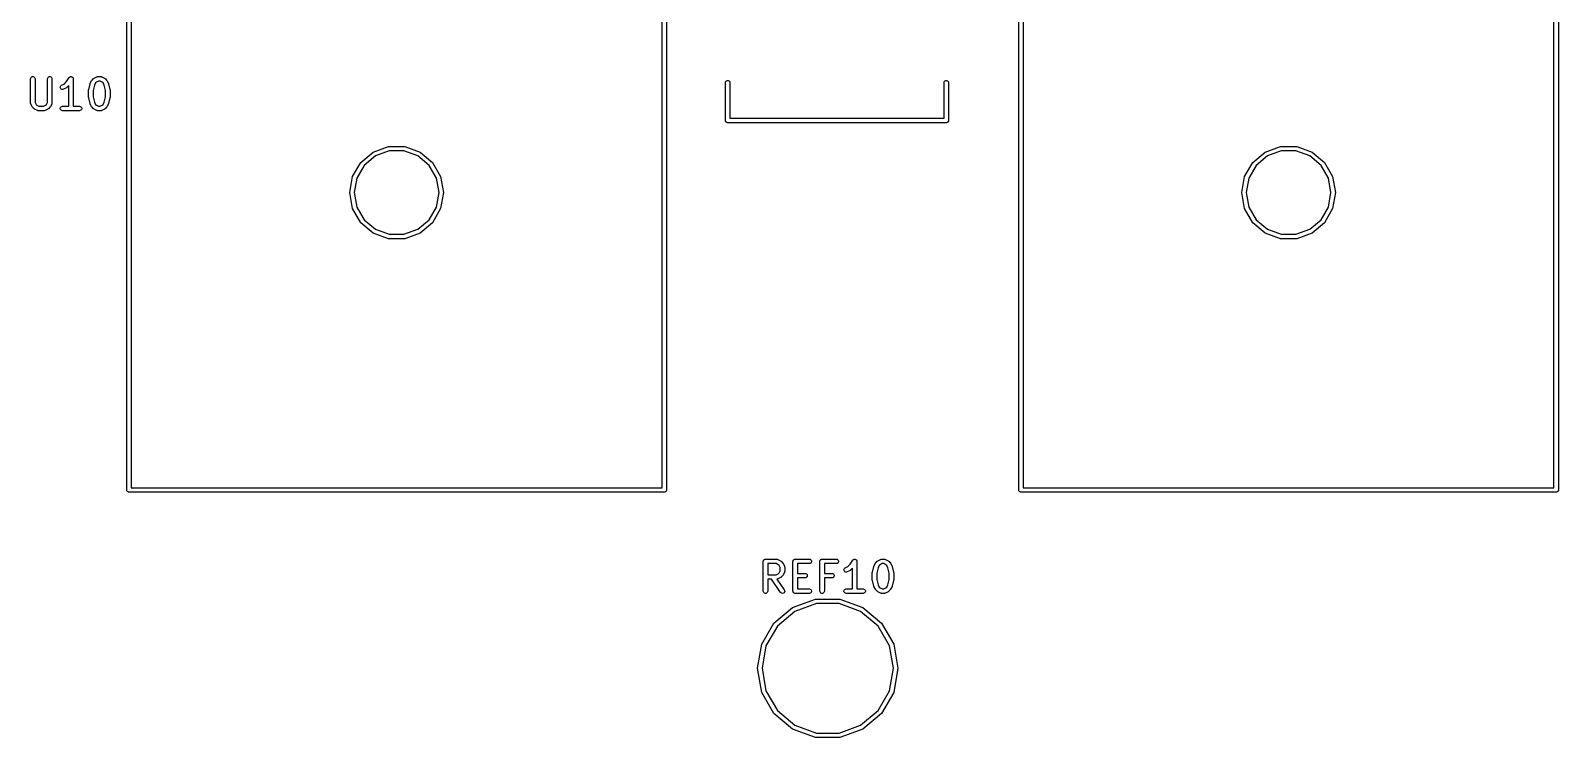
# Model space of a CAD drawing. Extents: x 86 to 333, y -237 to -29.
# Drawn here: x 212.7 to 264.1, y -237.3 to -213.5 of the extents above; entities that cross this region are included whole.
import ezdxf

# ---------------------------------------------------------------- set-up
doc = ezdxf.new("R2010")
doc.units = 0
doc.header["$MEASUREMENT"] = 0
doc.layers.add('BLACK', color=7, linetype='CONTINUOUS')

msp = doc.modelspace()

# ---------------------------------------------------------------- linework, layer by layer
at = {"layer": 'Black'}
for p, q in [((215.925, -229), (215.925, -82.5)), ((216.075, -82.575), (216.075, -228.925)), ((245.925, -229), (245.925, -82.5)), ((246.075, -82.575), (246.075, -228.925)), ((233.925, -228.925), (233.925, -156.5)), ((234.075, -156.5), (234.075, -229)), ((263.925, -228.925), (263.925, -156.5)), ((264.075, -156.5), (264.075, -229)), ((212.687, -215.172), (212.691, -215.147)), ((212.687, -215.982), (212.687, -215.172)), ((212.691, -215.147), (212.704, -215.124)), ((212.704, -215.124), (212.724, -215.107)), ((212.724, -215.107), (212.749, -215.099)), ((212.749, -215.099), (212.775, -215.099)), ((212.775, -215.099), (212.799, -215.107)), ((212.799, -215.107), (212.819, -215.124)), ((212.819, -215.124), (212.832, -215.147)), ((212.832, -215.147), (212.837, -215.172)), ((212.837, -215.172), (212.837, -215.964)), ((213.258, -215.172), (213.263, -215.147)), ((213.258, -215.964), (213.258, -215.172)), ((213.263, -215.147), (213.276, -215.124)), ((213.276, -215.124), (213.296, -215.107)), ((213.296, -215.107), (213.32, -215.099)), ((213.32, -215.099), (213.346, -215.099)), ((213.346, -215.099), (213.371, -215.107)), ((213.371, -215.107), (213.391, -215.124)), ((213.391, -215.124), (213.404, -215.147)), ((213.404, -215.147), (213.408, -215.172)), ((213.408, -215.172), (213.408, -215.982)), ((213.813, -215.349), (213.894, -215.267)), ((213.894, -215.267), (213.985, -215.131)), ((213.985, -215.131), (213.988, -215.128)), ((213.988, -215.128), (213.99, -215.124)), ((213.99, -215.124), (213.997, -215.118)), ((213.997, -215.118), (214.003, -215.112)), ((214.003, -215.112), (214.007, -215.11)), ((214.007, -215.11), (214.01, -215.107)), ((214.01, -215.107), (214.019, -215.104)), ((214.019, -215.104), (214.027, -215.1)), ((214.027, -215.1), (214.031, -215.1)), ((214.031, -215.1), (214.035, -215.099)), ((214.035, -215.099), (214.044, -215.099)), ((214.044, -215.099), (214.052, -215.098)), ((214.052, -215.098), (214.056, -215.099)), ((214.056, -215.099), (214.061, -215.099)), ((214.061, -215.099), (214.069, -215.102)), ((214.069, -215.102), (214.078, -215.104)), ((214.078, -215.104), (214.081, -215.106)), ((214.081, -215.106), (214.085, -215.107)), ((214.085, -215.107), (214.092, -215.113)), ((214.092, -215.113), (214.099, -215.118)), ((214.099, -215.118), (214.102, -215.122)), ((214.102, -215.122), (214.105, -215.124)), ((214.105, -215.124), (214.11, -215.132)), ((214.11, -215.132), (214.115, -215.139)), ((214.115, -215.139), (214.116, -215.143)), ((214.116, -215.143), (214.118, -215.147)), ((214.118, -215.147), (214.12, -215.156)), ((214.12, -215.156), (214.122, -215.164)), ((214.122, -215.164), (214.122, -215.168)), ((214.122, -215.168), (214.123, -215.172)), ((214.123, -215.172), (214.123, -216.097)), ((214.695, -215.329), (214.742, -215.234)), ((214.742, -215.234), (214.75, -215.224)), ((214.75, -215.224), (214.756, -215.215)), ((214.756, -215.215), (214.804, -215.167)), ((214.804, -215.167), (214.814, -215.16)), ((214.814, -215.16), (214.824, -215.153)), ((214.824, -215.153), (214.919, -215.105)), ((214.871, -215.312), (214.833, -215.389)), ((214.902, -215.282), (214.871, -215.312)), ((214.97, -215.247), (214.902, -215.282)), ((214.919, -215.105), (214.923, -215.104)), ((214.923, -215.104), (214.927, -215.102)), ((214.927, -215.102), (214.935, -215.1)), ((214.935, -215.1), (214.944, -215.098)), ((214.944, -215.098), (214.948, -215.098)), ((214.948, -215.098), (214.952, -215.097)), ((214.952, -215.097), (215.048, -215.097)), ((215.03, -215.247), (214.97, -215.247)), ((215.098, -215.282), (215.03, -215.247)), ((215.048, -215.097), (215.052, -215.098)), ((215.052, -215.098), (215.056, -215.098)), ((215.056, -215.098), (215.065, -215.1)), ((215.065, -215.1), (215.073, -215.102)), ((215.073, -215.102), (215.077, -215.104)), ((215.077, -215.104), (215.081, -215.105)), ((215.081, -215.105), (215.176, -215.153)), ((215.129, -215.312), (215.098, -215.282)), ((215.167, -215.389), (215.129, -215.312)), ((215.176, -215.153), (215.186, -215.16)), ((215.186, -215.16), (215.196, -215.167)), ((215.196, -215.167), (215.244, -215.215)), ((215.244, -215.215), (215.25, -215.224)), ((215.25, -215.224), (215.258, -215.234)), ((215.258, -215.234), (215.305, -215.329)), ((236.06, -215.305), (236.065, -215.279)), ((236.06, -216.575), (236.06, -215.305)), ((236.065, -215.279), (236.078, -215.257)), ((236.078, -215.257), (236.097, -215.24)), ((236.097, -215.24), (236.122, -215.231)), ((236.122, -215.231), (236.148, -215.231)), ((236.148, -215.231), (236.172, -215.24)), ((236.172, -215.24), (236.192, -215.257)), ((236.192, -215.257), (236.205, -215.279)), ((236.205, -215.279), (236.21, -215.305)), ((236.21, -215.305), (236.21, -216.5)), ((243.41, -215.305), (243.415, -215.279)), ((243.41, -216.5), (243.41, -215.305)), ((243.415, -215.279), (243.428, -215.257)), ((243.428, -215.257), (243.447, -215.24)), ((243.447, -215.24), (243.472, -215.231)), ((243.472, -215.231), (243.498, -215.231)), ((243.498, -215.231), (243.522, -215.24)), ((243.522, -215.24), (243.542, -215.257)), ((243.542, -215.257), (243.555, -215.279)), ((243.555, -215.279), (243.56, -215.305)), ((243.56, -215.305), (243.56, -216.575)), ((213.687, -215.454), (213.693, -215.428)), ((213.69, -215.479), (213.687, -215.454)), ((213.702, -215.503), (213.69, -215.479)), ((213.693, -215.428), (213.707, -215.407)), ((213.721, -215.521), (213.702, -215.503)), ((213.707, -215.407), (213.728, -215.391)), ((213.744, -215.531), (213.721, -215.521)), ((213.728, -215.391), (213.813, -215.349)), ((213.77, -215.533), (213.744, -215.531)), ((213.795, -215.525), (213.77, -215.533)), ((213.891, -215.478), (213.795, -215.525)), ((213.9, -215.47), (213.891, -215.478)), ((213.91, -215.464), (213.9, -215.47)), ((213.973, -215.401), (213.91, -215.464)), ((213.973, -216.097), (213.973, -215.401)), ((214.639, -215.553), (214.641, -215.544)), ((214.639, -215.791), (214.639, -215.553)), ((214.641, -215.8), (214.639, -215.791)), ((214.641, -215.544), (214.642, -215.535)), ((214.642, -215.81), (214.641, -215.8)), ((214.642, -215.535), (214.689, -215.345)), ((214.689, -216), (214.642, -215.81)), ((214.689, -215.345), (214.692, -215.337)), ((214.692, -215.337), (214.695, -215.329)), ((214.833, -215.389), (214.789, -215.563)), ((214.789, -215.563), (214.789, -215.782)), ((214.789, -215.782), (214.833, -215.956)), ((215.211, -215.563), (215.167, -215.389)), ((215.167, -215.956), (215.211, -215.782)), ((215.211, -215.782), (215.211, -215.563)), ((215.305, -215.329), (215.308, -215.337)), ((215.308, -215.337), (215.311, -215.345)), ((215.311, -215.345), (215.358, -215.535)), ((215.358, -215.81), (215.311, -216)), ((215.358, -215.535), (215.359, -215.544)), ((215.359, -215.8), (215.358, -215.81)), ((215.359, -215.544), (215.361, -215.553)), ((215.361, -215.791), (215.359, -215.8)), ((215.361, -215.553), (215.361, -215.791)), ((212.688, -215.986), (212.687, -215.982)), ((212.687, -215.99), (212.688, -215.986)), ((212.69, -215.999), (212.687, -215.99)), ((212.691, -216.008), (212.69, -215.999)), ((212.694, -216.011), (212.691, -216.008)), ((212.695, -216.015), (212.694, -216.011)), ((212.742, -216.111), (212.695, -216.015)), ((212.75, -216.12), (212.742, -216.111)), ((212.756, -216.13), (212.75, -216.12)), ((212.804, -216.178), (212.756, -216.13)), ((212.814, -216.185), (212.804, -216.178)), ((212.824, -216.192), (212.814, -216.185)), ((212.919, -216.239), (212.824, -216.192)), ((212.837, -215.964), (212.871, -216.033)), ((212.871, -216.033), (212.902, -216.063)), ((212.902, -216.063), (212.97, -216.097)), ((212.923, -216.241), (212.919, -216.239)), ((212.927, -216.243), (212.923, -216.241)), ((212.935, -216.244), (212.927, -216.243)), ((212.944, -216.247), (212.935, -216.244)), ((212.948, -216.247), (212.944, -216.247)), ((212.952, -216.247), (212.948, -216.247)), ((213.143, -216.247), (212.952, -216.247)), ((212.97, -216.097), (213.125, -216.097)), ((213.125, -216.097), (213.194, -216.063)), ((213.147, -216.247), (213.143, -216.247)), ((213.151, -216.247), (213.147, -216.247)), ((213.16, -216.244), (213.151, -216.247)), ((213.169, -216.243), (213.16, -216.244)), ((213.172, -216.241), (213.169, -216.243)), ((213.176, -216.239), (213.172, -216.241)), ((213.272, -216.192), (213.176, -216.239)), ((213.194, -216.063), (213.224, -216.033)), ((213.224, -216.033), (213.258, -215.964)), ((213.281, -216.185), (213.272, -216.192)), ((213.291, -216.178), (213.281, -216.185)), ((213.339, -216.13), (213.291, -216.178)), ((213.346, -216.12), (213.339, -216.13)), ((213.353, -216.111), (213.346, -216.12)), ((213.4, -216.015), (213.353, -216.111)), ((213.402, -216.011), (213.4, -216.015)), ((213.404, -216.008), (213.402, -216.011)), ((213.405, -215.999), (213.404, -216.008)), ((213.408, -215.99), (213.405, -215.999)), ((213.408, -215.982), (213.408, -215.986)), ((213.408, -215.986), (213.408, -215.99)), ((213.688, -216.159), (213.697, -216.135)), ((213.688, -216.185), (213.688, -216.159)), ((213.697, -216.21), (213.688, -216.185)), ((213.697, -216.135), (213.714, -216.115)), ((213.714, -216.23), (213.697, -216.21)), ((213.714, -216.115), (213.736, -216.102)), ((213.736, -216.243), (213.714, -216.23)), ((213.736, -216.102), (213.762, -216.097)), ((213.762, -216.247), (213.736, -216.243)), ((213.762, -216.097), (213.973, -216.097)), ((214.333, -216.247), (213.762, -216.247)), ((214.123, -216.097), (214.333, -216.097)), ((214.333, -216.097), (214.359, -216.102)), ((214.359, -216.243), (214.333, -216.247)), ((214.359, -216.102), (214.382, -216.115)), ((214.382, -216.23), (214.359, -216.243)), ((214.382, -216.115), (214.398, -216.135)), ((214.398, -216.21), (214.382, -216.23)), ((214.398, -216.135), (214.407, -216.159)), ((214.407, -216.185), (214.398, -216.21)), ((214.407, -216.159), (214.407, -216.185)), ((214.692, -216.008), (214.689, -216)), ((214.695, -216.015), (214.692, -216.008)), ((214.742, -216.111), (214.695, -216.015)), ((214.75, -216.12), (214.742, -216.111)), ((214.756, -216.13), (214.75, -216.12)), ((214.804, -216.178), (214.756, -216.13)), ((214.814, -216.185), (214.804, -216.178)), ((214.824, -216.192), (214.814, -216.185)), ((214.919, -216.239), (214.824, -216.192)), ((214.833, -215.956), (214.871, -216.033)), ((214.871, -216.033), (214.902, -216.063)), ((214.902, -216.063), (214.97, -216.097)), ((214.923, -216.241), (214.919, -216.239)), ((214.927, -216.243), (214.923, -216.241)), ((214.935, -216.244), (214.927, -216.243)), ((214.944, -216.247), (214.935, -216.244)), ((214.948, -216.247), (214.944, -216.247)), ((214.952, -216.247), (214.948, -216.247)), ((215.048, -216.247), (214.952, -216.247)), ((214.97, -216.097), (215.03, -216.097)), ((215.03, -216.097), (215.098, -216.063)), ((215.052, -216.247), (215.048, -216.247)), ((215.056, -216.247), (215.052, -216.247)), ((215.065, -216.244), (215.056, -216.247)), ((215.073, -216.243), (215.065, -216.244)), ((215.077, -216.241), (215.073, -216.243)), ((215.081, -216.239), (215.077, -216.241)), ((215.176, -216.192), (215.081, -216.239)), ((215.098, -216.063), (215.129, -216.033)), ((215.129, -216.033), (215.167, -215.956)), ((215.186, -216.185), (215.176, -216.192)), ((215.196, -216.178), (215.186, -216.185)), ((215.244, -216.13), (215.196, -216.178)), ((215.25, -216.12), (215.244, -216.13)), ((215.258, -216.111), (215.25, -216.12)), ((215.305, -216.015), (215.258, -216.111)), ((215.308, -216.008), (215.305, -216.015)), ((215.311, -216), (215.308, -216.008)), ((236.061, -216.581), (236.06, -216.575)), ((236.061, -216.588), (236.061, -216.581)), ((236.063, -216.594), (236.061, -216.588)), ((236.065, -216.601), (236.063, -216.594)), ((236.068, -216.606), (236.065, -216.601)), ((236.07, -216.612), (236.068, -216.606)), ((236.074, -216.618), (236.07, -216.612)), ((236.078, -216.623), (236.074, -216.618)), ((236.083, -216.627), (236.078, -216.623)), ((236.087, -216.632), (236.083, -216.627)), ((236.092, -216.636), (236.087, -216.632)), ((236.097, -216.64), (236.092, -216.636)), ((236.104, -216.642), (236.097, -216.64)), ((236.109, -216.645), (236.104, -216.642)), ((236.116, -216.647), (236.109, -216.645)), ((236.122, -216.649), (236.116, -216.647)), ((236.129, -216.649), (236.122, -216.649)), ((236.135, -216.65), (236.129, -216.649)), ((243.485, -216.65), (236.135, -216.65)), ((236.21, -216.5), (243.41, -216.5)), ((243.491, -216.649), (243.485, -216.65)), ((243.498, -216.649), (243.491, -216.649)), ((243.504, -216.647), (243.498, -216.649)), ((243.511, -216.645), (243.504, -216.647)), ((243.516, -216.642), (243.511, -216.645)), ((243.522, -216.64), (243.516, -216.642)), ((243.528, -216.636), (243.522, -216.64)), ((243.533, -216.632), (243.528, -216.636)), ((243.537, -216.627), (243.533, -216.632)), ((243.542, -216.623), (243.537, -216.627)), ((243.546, -216.618), (243.542, -216.623)), ((243.55, -216.612), (243.546, -216.618)), ((243.552, -216.606), (243.55, -216.612)), ((243.555, -216.601), (243.552, -216.606)), ((243.557, -216.594), (243.555, -216.601)), ((243.559, -216.588), (243.557, -216.594)), ((243.56, -216.575), (243.559, -216.581)), ((243.559, -216.581), (243.559, -216.588)), ((223.793, -217.988), (224.212, -217.636)), ((224.287, -217.766), (223.908, -218.084)), ((224.212, -217.636), (224.727, -217.449)), ((224.753, -217.597), (224.287, -217.766)), ((224.727, -217.449), (225.273, -217.449)), ((225.247, -217.597), (224.753, -217.597)), ((225.712, -217.766), (225.247, -217.597)), ((225.273, -217.449), (225.787, -217.636)), ((226.092, -218.084), (225.712, -217.766)), ((225.787, -217.636), (226.207, -217.988)), ((253.793, -217.988), (254.212, -217.636)), ((254.287, -217.766), (253.908, -218.084)), ((254.212, -217.636), (254.727, -217.449)), ((254.753, -217.597), (254.287, -217.766)), ((254.727, -217.449), (255.273, -217.449)), ((255.247, -217.597), (254.753, -217.597)), ((255.712, -217.766), (255.247, -217.597)), ((255.273, -217.449), (255.787, -217.636)), ((256.092, -218.084), (255.712, -217.766)), ((255.787, -217.636), (256.207, -217.988)), ((223.52, -218.461), (223.793, -217.988)), ((223.908, -218.084), (223.661, -218.513)), ((226.339, -218.513), (226.092, -218.084)), ((226.207, -217.988), (226.48, -218.461)), ((253.52, -218.461), (253.793, -217.988)), ((253.908, -218.084), (253.661, -218.513)), ((256.339, -218.513), (256.092, -218.084)), ((256.207, -217.988), (256.48, -218.461)), ((223.425, -219), (223.52, -218.461)), ((223.661, -218.513), (223.575, -219)), ((226.425, -219), (226.339, -218.513)), ((226.48, -218.461), (226.575, -219)), ((253.425, -219), (253.52, -218.461)), ((253.661, -218.513), (253.575, -219)), ((256.425, -219), (256.339, -218.513)), ((256.48, -218.461), (256.575, -219)), ((223.52, -219.539), (223.425, -219)), ((223.575, -219), (223.661, -219.487)), ((226.339, -219.487), (226.425, -219)), ((226.575, -219), (226.48, -219.539)), ((253.52, -219.539), (253.425, -219)), ((253.575, -219), (253.661, -219.487)), ((256.339, -219.487), (256.425, -219)), ((256.575, -219), (256.48, -219.539)), ((223.793, -220.012), (223.52, -219.539)), ((223.661, -219.487), (223.908, -219.916)), ((223.908, -219.916), (224.287, -220.234)), ((225.712, -220.234), (226.092, -219.916)), ((226.092, -219.916), (226.339, -219.487)), ((226.48, -219.539), (226.207, -220.012)), ((253.793, -220.012), (253.52, -219.539)), ((253.661, -219.487), (253.908, -219.916)), ((253.908, -219.916), (254.287, -220.234)), ((255.712, -220.234), (256.092, -219.916)), ((256.092, -219.916), (256.339, -219.487)), ((256.48, -219.539), (256.207, -220.012)), ((224.212, -220.364), (223.793, -220.012)), ((224.727, -220.551), (224.212, -220.364)), ((224.287, -220.234), (224.753, -220.403)), ((224.753, -220.403), (225.247, -220.403)), ((225.247, -220.403), (225.712, -220.234)), ((225.787, -220.364), (225.273, -220.551)), ((226.207, -220.012), (225.787, -220.364)), ((254.212, -220.364), (253.793, -220.012)), ((254.727, -220.551), (254.212, -220.364)), ((254.287, -220.234), (254.753, -220.403)), ((254.753, -220.403), (255.247, -220.403)), ((255.247, -220.403), (255.712, -220.234)), ((255.787, -220.364), (255.273, -220.551)), ((256.207, -220.012), (255.787, -220.364)), ((225.273, -220.551), (224.727, -220.551)), ((255.273, -220.551), (254.727, -220.551)), ((215.926, -229.006), (215.925, -229)), ((215.926, -229.013), (215.926, -229.006)), ((215.928, -229.019), (215.926, -229.013)), ((215.93, -229.026), (215.928, -229.019)), ((215.933, -229.031), (215.93, -229.026)), ((215.935, -229.037), (215.933, -229.031)), ((215.939, -229.043), (215.935, -229.037)), ((215.943, -229.048), (215.939, -229.043)), ((215.948, -229.052), (215.943, -229.048)), ((215.952, -229.057), (215.948, -229.052)), ((215.957, -229.061), (215.952, -229.057)), ((215.962, -229.065), (215.957, -229.061)), ((215.969, -229.067), (215.962, -229.065)), ((215.974, -229.07), (215.969, -229.067)), ((215.981, -229.072), (215.974, -229.07)), ((215.987, -229.074), (215.981, -229.072)), ((215.994, -229.074), (215.987, -229.074)), ((216, -229.075), (215.994, -229.074)), ((234, -229.075), (216, -229.075)), ((216.075, -228.925), (233.925, -228.925)), ((234.006, -229.074), (234, -229.075)), ((234.013, -229.074), (234.006, -229.074)), ((234.019, -229.072), (234.013, -229.074)), ((234.026, -229.07), (234.019, -229.072)), ((234.031, -229.067), (234.026, -229.07)), ((234.037, -229.065), (234.031, -229.067)), ((234.043, -229.061), (234.037, -229.065)), ((234.048, -229.057), (234.043, -229.061)), ((234.052, -229.052), (234.048, -229.057)), ((234.057, -229.048), (234.052, -229.052)), ((234.061, -229.043), (234.057, -229.048)), ((234.065, -229.037), (234.061, -229.043)), ((234.067, -229.031), (234.065, -229.037)), ((234.07, -229.026), (234.067, -229.031)), ((234.072, -229.019), (234.07, -229.026)), ((234.074, -229.013), (234.072, -229.019)), ((234.075, -229), (234.074, -229.006)), ((234.074, -229.006), (234.074, -229.013)), ((245.926, -229.006), (245.925, -229)), ((245.926, -229.013), (245.926, -229.006)), ((245.928, -229.019), (245.926, -229.013)), ((245.93, -229.026), (245.928, -229.019)), ((245.933, -229.031), (245.93, -229.026)), ((245.935, -229.037), (245.933, -229.031)), ((245.939, -229.043), (245.935, -229.037)), ((245.943, -229.048), (245.939, -229.043)), ((245.948, -229.052), (245.943, -229.048)), ((245.952, -229.057), (245.948, -229.052)), ((245.957, -229.061), (245.952, -229.057)), ((245.962, -229.065), (245.957, -229.061)), ((245.969, -229.067), (245.962, -229.065)), ((245.974, -229.07), (245.969, -229.067)), ((245.981, -229.072), (245.974, -229.07)), ((245.987, -229.074), (245.981, -229.072)), ((245.994, -229.074), (245.987, -229.074)), ((246, -229.075), (245.994, -229.074)), ((264, -229.075), (246, -229.075)), ((246.075, -228.925), (263.925, -228.925)), ((264.006, -229.074), (264, -229.075)), ((264.013, -229.074), (264.006, -229.074)), ((264.019, -229.072), (264.013, -229.074)), ((264.026, -229.07), (264.019, -229.072)), ((264.031, -229.067), (264.026, -229.07)), ((264.037, -229.065), (264.031, -229.067)), ((264.043, -229.061), (264.037, -229.065)), ((264.048, -229.057), (264.043, -229.061)), ((264.052, -229.052), (264.048, -229.057)), ((264.057, -229.048), (264.052, -229.052)), ((264.061, -229.043), (264.057, -229.048)), ((264.065, -229.037), (264.061, -229.043)), ((264.067, -229.031), (264.065, -229.037)), ((264.07, -229.026), (264.067, -229.031)), ((264.072, -229.019), (264.07, -229.026)), ((264.074, -229.013), (264.072, -229.019)), ((264.075, -229), (264.074, -229.006)), ((264.074, -229.006), (264.074, -229.013)), ((237.33, -231.404), (237.331, -231.398)), ((237.33, -232.404), (237.33, -231.404)), ((237.331, -231.391), (237.333, -231.385)), ((237.331, -231.398), (237.331, -231.391)), ((237.333, -231.385), (237.334, -231.379)), ((237.334, -231.379), (237.338, -231.373)), ((237.338, -231.373), (237.34, -231.367)), ((237.34, -231.367), (237.344, -231.362)), ((237.344, -231.362), (237.347, -231.356)), ((237.347, -231.356), (237.352, -231.352)), ((237.352, -231.352), (237.357, -231.347)), ((237.357, -231.347), (237.362, -231.344)), ((237.362, -231.344), (237.367, -231.339)), ((237.367, -231.339), (237.373, -231.337)), ((237.373, -231.337), (237.379, -231.334)), ((237.379, -231.334), (237.386, -231.333)), ((237.386, -231.333), (237.392, -231.331)), ((237.392, -231.331), (237.398, -231.331)), ((237.398, -231.331), (237.405, -231.329)), ((237.405, -231.329), (237.786, -231.329)), ((237.48, -231.479), (237.48, -231.853)), ((237.768, -231.479), (237.48, -231.479)), ((237.837, -231.514), (237.768, -231.479)), ((237.786, -231.329), (237.79, -231.33)), ((237.79, -231.33), (237.794, -231.33)), ((237.794, -231.33), (237.803, -231.332)), ((237.803, -231.332), (237.811, -231.334)), ((237.811, -231.334), (237.815, -231.336)), ((237.815, -231.336), (237.819, -231.337)), ((237.819, -231.337), (237.914, -231.385)), ((237.867, -231.544), (237.837, -231.514)), ((237.901, -231.613), (237.867, -231.544)), ((237.867, -231.789), (237.901, -231.72)), ((237.901, -231.72), (237.901, -231.613)), ((237.914, -231.385), (237.924, -231.392)), ((237.924, -231.392), (237.934, -231.399)), ((237.934, -231.399), (237.982, -231.447)), ((237.982, -231.447), (237.988, -231.456)), ((237.988, -231.456), (237.996, -231.466)), ((237.996, -231.466), (238.043, -231.561)), ((238.043, -231.561), (238.045, -231.565)), ((238.045, -231.565), (238.047, -231.569)), ((238.047, -231.569), (238.048, -231.578)), ((238.048, -231.755), (238.047, -231.763)), ((238.048, -231.578), (238.051, -231.586)), ((238.051, -231.746), (238.048, -231.755)), ((238.051, -231.586), (238.05, -231.591)), ((238.05, -231.591), (238.051, -231.595)), ((238.051, -231.738), (238.05, -231.742)), ((238.05, -231.742), (238.051, -231.746)), ((238.051, -231.595), (238.051, -231.738)), ((238.33, -231.404), (238.331, -231.398)), ((238.33, -232.404), (238.33, -231.404)), ((238.331, -231.391), (238.333, -231.385)), ((238.331, -231.398), (238.331, -231.391)), ((238.333, -231.385), (238.334, -231.379)), ((238.334, -231.379), (238.338, -231.373)), ((238.338, -231.373), (238.34, -231.367)), ((238.34, -231.367), (238.344, -231.362)), ((238.344, -231.362), (238.347, -231.356)), ((238.347, -231.356), (238.352, -231.352)), ((238.352, -231.352), (238.357, -231.347)), ((238.357, -231.347), (238.362, -231.344)), ((238.362, -231.344), (238.367, -231.339)), ((238.367, -231.339), (238.373, -231.337)), ((238.373, -231.337), (238.379, -231.334)), ((238.379, -231.334), (238.386, -231.333)), ((238.386, -231.333), (238.392, -231.331)), ((238.392, -231.331), (238.398, -231.331)), ((238.398, -231.331), (238.405, -231.329)), ((238.405, -231.329), (238.881, -231.329)), ((238.881, -231.479), (238.48, -231.479)), ((238.48, -231.479), (238.48, -231.806)), ((238.881, -231.329), (238.907, -231.334)), ((238.907, -231.475), (238.881, -231.479)), ((238.907, -231.334), (238.929, -231.347)), ((238.929, -231.462), (238.907, -231.475)), ((238.929, -231.347), (238.946, -231.367)), ((238.946, -231.442), (238.929, -231.462)), ((238.946, -231.367), (238.955, -231.391)), ((238.955, -231.417), (238.946, -231.442)), ((238.955, -231.391), (238.955, -231.417)), ((239.235, -231.404), (239.236, -231.398)), ((239.235, -232.404), (239.235, -231.404)), ((239.236, -231.391), (239.238, -231.385)), ((239.236, -231.398), (239.236, -231.391)), ((239.238, -231.385), (239.239, -231.379)), ((239.239, -231.379), (239.242, -231.373)), ((239.242, -231.373), (239.245, -231.367)), ((239.245, -231.367), (239.249, -231.362)), ((239.249, -231.362), (239.252, -231.356)), ((239.252, -231.356), (239.257, -231.352)), ((239.257, -231.352), (239.261, -231.347)), ((239.261, -231.347), (239.267, -231.344)), ((239.267, -231.344), (239.272, -231.339)), ((239.272, -231.339), (239.278, -231.337)), ((239.278, -231.337), (239.284, -231.334)), ((239.284, -231.334), (239.29, -231.333)), ((239.29, -231.333), (239.296, -231.331)), ((239.296, -231.331), (239.303, -231.331)), ((239.303, -231.331), (239.31, -231.329)), ((239.31, -231.329), (239.786, -231.329)), ((239.786, -231.479), (239.385, -231.479)), ((239.385, -231.479), (239.385, -231.806)), ((239.786, -231.329), (239.811, -231.334)), ((239.811, -231.475), (239.786, -231.479)), ((239.811, -231.334), (239.834, -231.347)), ((239.834, -231.462), (239.811, -231.475)), ((239.834, -231.347), (239.851, -231.367)), ((239.851, -231.442), (239.834, -231.462)), ((239.851, -231.367), (239.86, -231.391)), ((239.86, -231.417), (239.851, -231.442)), ((239.86, -231.391), (239.86, -231.417)), ((240.044, -231.686), (240.05, -231.66)), ((240.047, -231.711), (240.044, -231.686)), ((240.059, -231.735), (240.047, -231.711)), ((240.05, -231.66), (240.065, -231.639)), ((240.078, -231.753), (240.059, -231.735)), ((240.065, -231.639), (240.086, -231.623)), ((240.102, -231.763), (240.078, -231.753)), ((240.086, -231.623), (240.17, -231.581)), ((240.153, -231.757), (240.128, -231.765)), ((240.248, -231.71), (240.153, -231.757)), ((240.17, -231.581), (240.251, -231.499)), ((240.257, -231.702), (240.248, -231.71)), ((240.251, -231.499), (240.342, -231.363)), ((240.267, -231.696), (240.257, -231.702)), ((240.33, -231.633), (240.267, -231.696)), ((240.33, -232.329), (240.33, -231.633)), ((240.342, -231.363), (240.345, -231.36)), ((240.345, -231.36), (240.347, -231.356)), ((240.347, -231.356), (240.354, -231.35)), ((240.354, -231.35), (240.36, -231.344)), ((240.36, -231.344), (240.364, -231.342)), ((240.364, -231.342), (240.367, -231.339)), ((240.367, -231.339), (240.376, -231.336)), ((240.376, -231.336), (240.384, -231.332)), ((240.384, -231.332), (240.388, -231.332)), ((240.388, -231.332), (240.392, -231.331)), ((240.392, -231.331), (240.401, -231.331)), ((240.401, -231.331), (240.41, -231.33)), ((240.41, -231.33), (240.414, -231.331)), ((240.414, -231.331), (240.418, -231.331)), ((240.418, -231.331), (240.426, -231.334)), ((240.426, -231.334), (240.435, -231.336)), ((240.435, -231.336), (240.438, -231.338)), ((240.438, -231.338), (240.442, -231.339)), ((240.442, -231.339), (240.449, -231.345)), ((240.449, -231.345), (240.457, -231.35)), ((240.457, -231.35), (240.459, -231.354)), ((240.459, -231.354), (240.462, -231.356)), ((240.462, -231.356), (240.467, -231.364)), ((240.467, -231.364), (240.472, -231.371)), ((240.472, -231.371), (240.473, -231.375)), ((240.473, -231.375), (240.475, -231.379)), ((240.475, -231.379), (240.477, -231.388)), ((240.477, -231.388), (240.479, -231.396)), ((240.479, -231.396), (240.479, -231.4)), ((240.479, -231.4), (240.48, -231.404)), ((240.48, -231.404), (240.48, -232.329)), ((240.999, -231.767), (241.046, -231.577)), ((241.046, -231.577), (241.05, -231.569)), ((241.05, -231.569), (241.052, -231.561)), ((241.052, -231.561), (241.1, -231.466)), ((241.1, -231.466), (241.107, -231.456)), ((241.107, -231.456), (241.114, -231.447)), ((241.114, -231.447), (241.161, -231.399)), ((241.19, -231.621), (241.146, -231.795)), ((241.161, -231.399), (241.171, -231.392)), ((241.171, -231.392), (241.181, -231.385)), ((241.181, -231.385), (241.276, -231.337)), ((241.228, -231.544), (241.19, -231.621)), ((241.259, -231.514), (241.228, -231.544)), ((241.327, -231.479), (241.259, -231.514)), ((241.276, -231.337), (241.28, -231.336)), ((241.28, -231.336), (241.284, -231.334)), ((241.284, -231.334), (241.293, -231.332)), ((241.293, -231.332), (241.301, -231.33)), ((241.301, -231.33), (241.305, -231.33)), ((241.305, -231.33), (241.31, -231.329)), ((241.31, -231.329), (241.405, -231.329)), ((241.387, -231.479), (241.327, -231.479)), ((241.456, -231.514), (241.387, -231.479)), ((241.405, -231.329), (241.409, -231.33)), ((241.409, -231.33), (241.413, -231.33)), ((241.413, -231.33), (241.422, -231.332)), ((241.422, -231.332), (241.43, -231.334)), ((241.43, -231.334), (241.434, -231.336)), ((241.434, -231.336), (241.438, -231.337)), ((241.438, -231.337), (241.534, -231.385)), ((241.486, -231.544), (241.456, -231.514)), ((241.524, -231.621), (241.486, -231.544)), ((241.568, -231.795), (241.524, -231.621)), ((241.534, -231.385), (241.543, -231.392)), ((241.543, -231.392), (241.553, -231.399)), ((241.553, -231.399), (241.601, -231.447)), ((241.601, -231.447), (241.608, -231.456)), ((241.608, -231.456), (241.615, -231.466)), ((241.615, -231.466), (241.662, -231.561)), ((241.662, -231.561), (241.665, -231.569)), ((241.665, -231.569), (241.668, -231.577)), ((241.668, -231.577), (241.716, -231.767)), ((237.48, -231.853), (237.768, -231.853)), ((237.604, -232.003), (237.48, -232.003)), ((237.48, -232.003), (237.48, -232.404)), ((237.915, -232.447), (237.604, -232.003)), ((237.768, -231.853), (237.837, -231.819)), ((237.79, -232.002), (237.787, -232.003)), ((237.787, -232.003), (238.038, -232.361)), ((237.794, -232.003), (237.79, -232.002)), ((237.803, -232), (237.794, -232.003)), ((237.811, -231.999), (237.803, -232)), ((237.815, -231.997), (237.811, -231.999)), ((237.819, -231.995), (237.815, -231.997)), ((237.914, -231.948), (237.819, -231.995)), ((237.837, -231.819), (237.867, -231.789)), ((237.924, -231.94), (237.914, -231.948)), ((237.934, -231.934), (237.924, -231.94)), ((237.982, -231.886), (237.934, -231.934)), ((237.988, -231.876), (237.982, -231.886)), ((237.996, -231.866), (237.988, -231.876)), ((238.043, -231.771), (237.996, -231.866)), ((238.045, -231.767), (238.043, -231.771)), ((238.047, -231.763), (238.045, -231.767)), ((238.48, -231.806), (238.738, -231.806)), ((238.738, -231.956), (238.48, -231.956)), ((238.48, -231.956), (238.48, -232.329)), ((238.738, -231.806), (238.764, -231.81)), ((238.764, -231.951), (238.738, -231.956)), ((238.764, -231.81), (238.786, -231.823)), ((238.786, -231.938), (238.764, -231.951)), ((238.786, -231.823), (238.803, -231.843)), ((238.803, -231.918), (238.786, -231.938)), ((238.803, -231.843), (238.812, -231.868)), ((238.812, -231.894), (238.803, -231.918)), ((238.812, -231.868), (238.812, -231.894)), ((239.385, -231.806), (239.643, -231.806)), ((239.643, -231.956), (239.385, -231.956)), ((239.385, -231.956), (239.385, -232.404)), ((239.643, -231.806), (239.669, -231.81)), ((239.669, -231.951), (239.643, -231.956)), ((239.669, -231.81), (239.691, -231.823)), ((239.691, -231.938), (239.669, -231.951)), ((239.691, -231.823), (239.708, -231.843)), ((239.708, -231.918), (239.691, -231.938)), ((239.708, -231.843), (239.717, -231.868)), ((239.717, -231.894), (239.708, -231.918)), ((239.717, -231.868), (239.717, -231.894)), ((240.128, -231.765), (240.102, -231.763)), ((240.996, -231.785), (240.998, -231.776)), ((240.996, -232.023), (240.996, -231.785)), ((240.998, -232.032), (240.996, -232.023)), ((240.998, -231.776), (240.999, -231.767)), ((240.999, -232.042), (240.998, -232.032)), ((241.046, -232.232), (240.999, -232.042)), ((241.05, -232.24), (241.046, -232.232)), ((241.052, -232.247), (241.05, -232.24)), ((241.1, -232.343), (241.052, -232.247)), ((241.146, -231.795), (241.146, -232.014)), ((241.146, -232.014), (241.19, -232.188)), ((241.19, -232.188), (241.228, -232.265)), ((241.228, -232.265), (241.259, -232.295)), ((241.456, -232.295), (241.486, -232.265)), ((241.486, -232.265), (241.524, -232.188)), ((241.524, -232.188), (241.568, -232.014)), ((241.568, -232.014), (241.568, -231.795)), ((241.662, -232.247), (241.615, -232.343)), ((241.665, -232.24), (241.662, -232.247)), ((241.668, -232.232), (241.665, -232.24)), ((241.716, -232.042), (241.668, -232.232)), ((241.716, -231.767), (241.716, -231.776)), ((241.716, -231.776), (241.718, -231.785)), ((241.718, -232.023), (241.716, -232.032)), ((241.716, -232.032), (241.716, -232.042)), ((241.718, -231.785), (241.718, -232.023)), ((237.334, -232.43), (237.33, -232.404)), ((237.347, -232.453), (237.334, -232.43)), ((237.367, -232.469), (237.347, -232.453)), ((237.392, -232.478), (237.367, -232.469)), ((237.418, -232.478), (237.392, -232.478)), ((237.442, -232.469), (237.418, -232.478)), ((237.462, -232.453), (237.442, -232.469)), ((237.475, -232.43), (237.462, -232.453)), ((237.48, -232.404), (237.475, -232.43)), ((237.933, -232.466), (237.915, -232.447)), ((237.957, -232.477), (237.933, -232.466)), ((237.983, -232.479), (237.957, -232.477)), ((238.008, -232.472), (237.983, -232.479)), ((238.029, -232.457), (238.008, -232.472)), ((238.044, -232.436), (238.029, -232.457)), ((238.038, -232.361), (238.049, -232.385)), ((238.051, -232.411), (238.044, -232.436)), ((238.049, -232.385), (238.051, -232.411)), ((238.319, -232.955), (239.09, -232.675)), ((238.331, -232.411), (238.33, -232.404)), ((238.331, -232.417), (238.331, -232.411)), ((238.333, -232.424), (238.331, -232.417)), ((238.334, -232.43), (238.333, -232.424)), ((238.338, -232.436), (238.334, -232.43)), ((238.34, -232.442), (238.338, -232.436)), ((238.344, -232.447), (238.34, -232.442)), ((238.347, -232.453), (238.344, -232.447)), ((238.352, -232.457), (238.347, -232.453)), ((238.357, -232.462), (238.352, -232.457)), ((238.362, -232.465), (238.357, -232.462)), ((238.367, -232.469), (238.362, -232.465)), ((238.373, -232.472), (238.367, -232.469)), ((238.379, -232.475), (238.373, -232.472)), ((238.386, -232.476), (238.379, -232.475)), ((238.392, -232.478), (238.386, -232.476)), ((238.398, -232.478), (238.392, -232.478)), ((238.405, -232.479), (238.398, -232.478)), ((238.881, -232.479), (238.405, -232.479)), ((238.48, -232.329), (238.881, -232.329)), ((238.881, -232.329), (238.907, -232.334)), ((238.907, -232.475), (238.881, -232.479)), ((238.907, -232.334), (238.929, -232.347)), ((238.929, -232.462), (238.907, -232.475)), ((238.929, -232.347), (238.946, -232.367)), ((238.946, -232.442), (238.929, -232.462)), ((238.946, -232.367), (238.955, -232.391)), ((238.955, -232.417), (238.946, -232.442)), ((238.955, -232.391), (238.955, -232.417)), ((239.09, -232.675), (239.91, -232.675)), ((239.239, -232.43), (239.235, -232.404)), ((239.252, -232.453), (239.239, -232.43)), ((239.272, -232.469), (239.252, -232.453)), ((239.296, -232.478), (239.272, -232.469)), ((239.323, -232.478), (239.296, -232.478)), ((239.347, -232.469), (239.323, -232.478)), ((239.367, -232.453), (239.347, -232.469)), ((239.38, -232.43), (239.367, -232.453)), ((239.385, -232.404), (239.38, -232.43)), ((239.91, -232.675), (240.68, -232.955)), ((240.045, -232.391), (240.054, -232.367)), ((240.045, -232.417), (240.045, -232.391)), ((240.054, -232.442), (240.045, -232.417)), ((240.054, -232.367), (240.071, -232.347)), ((240.071, -232.462), (240.054, -232.442)), ((240.071, -232.347), (240.093, -232.334)), ((240.093, -232.475), (240.071, -232.462)), ((240.093, -232.334), (240.119, -232.329)), ((240.119, -232.479), (240.093, -232.475)), ((240.119, -232.329), (240.33, -232.329)), ((240.69, -232.479), (240.119, -232.479)), ((240.48, -232.329), (240.69, -232.329)), ((240.69, -232.329), (240.716, -232.334)), ((240.716, -232.475), (240.69, -232.479)), ((240.716, -232.334), (240.739, -232.347)), ((240.739, -232.462), (240.716, -232.475)), ((240.739, -232.347), (240.755, -232.367)), ((240.755, -232.442), (240.739, -232.462)), ((240.755, -232.367), (240.764, -232.391)), ((240.764, -232.417), (240.755, -232.442)), ((240.764, -232.391), (240.764, -232.417)), ((241.107, -232.352), (241.1, -232.343)), ((241.114, -232.362), (241.107, -232.352)), ((241.161, -232.41), (241.114, -232.362)), ((241.171, -232.417), (241.161, -232.41)), ((241.181, -232.424), (241.171, -232.417)), ((241.276, -232.471), (241.181, -232.424)), ((241.259, -232.295), (241.327, -232.329)), ((241.28, -232.473), (241.276, -232.471)), ((241.284, -232.475), (241.28, -232.473)), ((241.293, -232.476), (241.284, -232.475)), ((241.301, -232.479), (241.293, -232.476)), ((241.305, -232.479), (241.301, -232.479)), ((241.31, -232.479), (241.305, -232.479)), ((241.405, -232.479), (241.31, -232.479)), ((241.327, -232.329), (241.387, -232.329)), ((241.387, -232.329), (241.456, -232.295)), ((241.409, -232.479), (241.405, -232.479)), ((241.413, -232.479), (241.409, -232.479)), ((241.422, -232.476), (241.413, -232.479)), ((241.43, -232.475), (241.422, -232.476)), ((241.434, -232.473), (241.43, -232.475)), ((241.438, -232.471), (241.434, -232.473)), ((241.534, -232.424), (241.438, -232.471)), ((241.543, -232.417), (241.534, -232.424)), ((241.553, -232.41), (241.543, -232.417)), ((241.601, -232.362), (241.553, -232.41)), ((241.608, -232.352), (241.601, -232.362)), ((241.615, -232.343), (241.608, -232.352)), ((237.691, -233.482), (238.319, -232.955)), ((238.394, -233.085), (237.806, -233.579)), ((239.116, -232.823), (238.394, -233.085)), ((239.884, -232.823), (239.116, -232.823)), ((240.605, -233.085), (239.884, -232.823)), ((241.194, -233.579), (240.605, -233.085)), ((240.68, -232.955), (241.309, -233.482)), ((237.281, -234.192), (237.691, -233.482)), ((237.806, -233.579), (237.422, -234.244)), ((241.578, -234.244), (241.194, -233.579)), ((241.309, -233.482), (241.719, -234.192)), ((237.139, -235), (237.281, -234.192)), ((237.422, -234.244), (237.289, -235)), ((241.711, -235), (241.578, -234.244)), ((241.719, -234.192), (241.861, -235)), ((237.281, -235.808), (237.139, -235)), ((237.289, -235), (237.422, -235.756)), ((241.578, -235.756), (241.711, -235)), ((241.861, -235), (241.719, -235.808)), ((237.691, -236.518), (237.281, -235.808)), ((237.422, -235.756), (237.806, -236.421)), ((241.194, -236.421), (241.578, -235.756)), ((241.719, -235.808), (241.309, -236.518)), ((238.319, -237.045), (237.691, -236.518)), ((237.806, -236.421), (238.394, -236.915)), ((240.605, -236.915), (241.194, -236.421)), ((241.309, -236.518), (240.68, -237.045)), ((239.09, -237.325), (238.319, -237.045)), ((238.394, -236.915), (239.116, -237.177)), ((239.91, -237.325), (239.09, -237.325)), ((239.116, -237.177), (239.884, -237.177)), ((239.884, -237.177), (240.605, -236.915)), ((240.68, -237.045), (239.91, -237.325))]:
    msp.add_line(p, q, dxfattribs=at)

doc.saveas('drawing.dxf')
